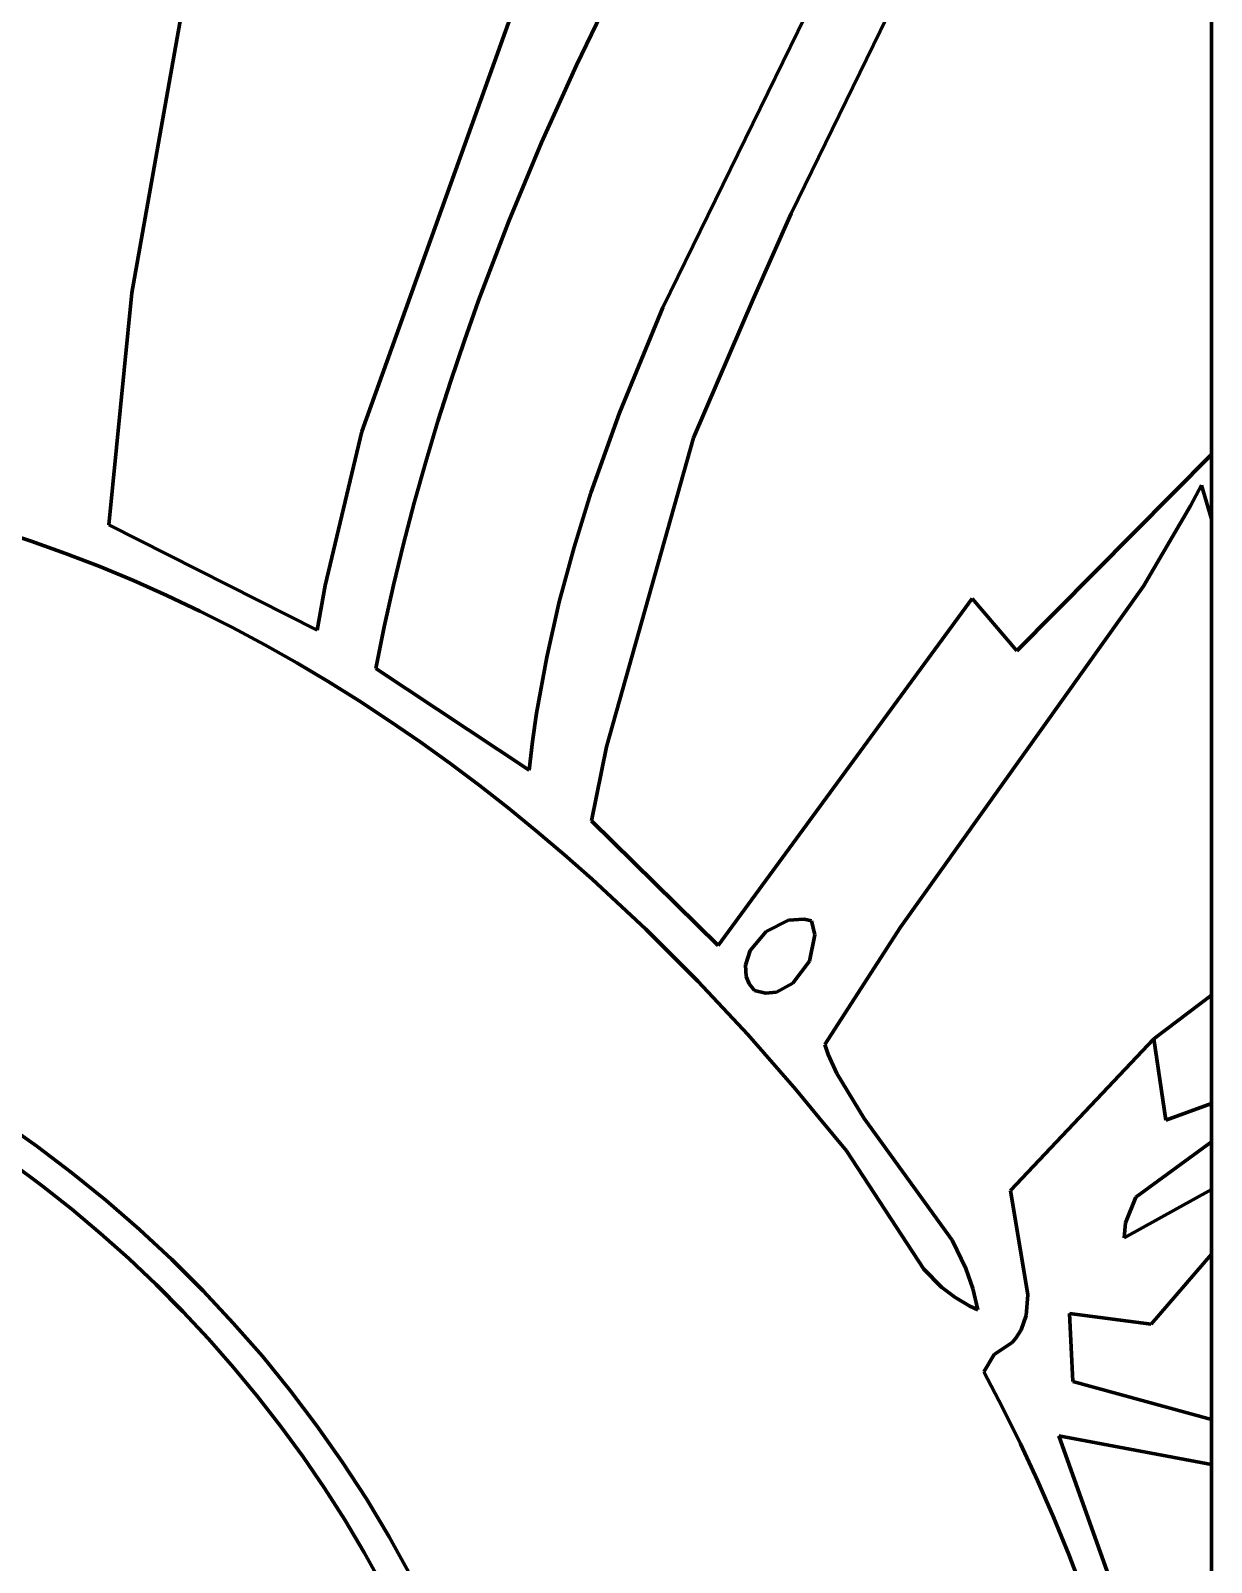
# Model space of a CAD drawing. Header units: millimetres. Extents: x 0 to 10.4, y 0 to 8.2.
# Drawn here: x 9.871 to 10.417, y 2.532 to 3.239 of the extents above; entities that cross this region are included whole.
import ezdxf

# ---------------------------------------------------------------- set-up
doc = ezdxf.new("R2010")
doc.units = ezdxf.units.MM
for name, color, linetype, lineweight in [('color#000000ff', 7, 'CONTINUOUS', 100), ('color#929292ff', 7, 'CONTINUOUS', 100), ('color#ffffffff', 7, 'CONTINUOUS', 100)]:
    doc.layers.add(name, color=color, linetype=linetype, lineweight=lineweight)

msp = doc.modelspace()

# ---------------------------------------------------------------- linework, layer by layer
at = {"layer": 'color#000000ff'}
for p, q in [((9.96748, 3.39617), (9.91801, 3.11804)), ((10.1405, 3.25869), (10.12336, 3.22331)), ((10.02418, 3.05413), (10.09485, 3.25097)), ((10.16323, 3.11132), (10.23253, 3.253)), ((10.26691, 3.24553), (10.2225, 3.15481)), ((10.12336, 3.22331), (10.10722, 3.1875)), ((10.10722, 3.1875), (10.09213, 3.15125)), ((10.09213, 3.15125), (10.07816, 3.11458)), ((10.2225, 3.15481), (10.205, 3.11521)), ((9.91801, 3.11804), (9.90735, 3.01095)), ((10.07816, 3.11458), (10.07161, 3.09609)), ((10.205, 3.11521), (10.17738, 3.05109)), ((10.14323, 3.06273), (10.16323, 3.11132)), ((10.07161, 3.09609), (10.06536, 3.0775)), ((10.06536, 3.0775), (10.05942, 3.0588)), ((10.05942, 3.0588), (10.0538, 3.04001)), ((10.13003, 3.02568), (10.14323, 3.06273)), ((10.00729, 2.98289), (10.02418, 3.05413)), ((10.17738, 3.05109), (10.13723, 2.90847)), ((10.32686, 2.95281), (10.41667, 3.04342)), ((10.41667, 3.04342), (10.41667, 3.01357)), ((10.0538, 3.04001), (10.0485, 3.02112)), ((10.41206, 3.0293), (10.40702, 3.01977)), ((10.41667, 3.01357), (10.41206, 3.0293)), ((10.0485, 3.02112), (10.04353, 3.00213)), ((10.12226, 3.00067), (10.13003, 3.02568)), ((10.40702, 3.01977), (10.38526, 2.98269)), ((9.8715, 3.00336), (9.85539, 3.00859)), ((9.90735, 3.01095), (10.00355, 2.96225)), ((9.88744, 2.99772), (9.8715, 3.00336)), ((10.04353, 3.00213), (10.03891, 2.98305)), ((10.11543, 2.97538), (10.12226, 3.00067)), ((9.90321, 2.99166), (9.88744, 2.99772)), ((9.91881, 2.9852), (9.90321, 2.99166)), ((9.93424, 2.97835), (9.91881, 2.9852)), ((10.00355, 2.96225), (10.00729, 2.98289)), ((10.03891, 2.98305), (10.03463, 2.96387)), ((10.38526, 2.98269), (10.2731, 2.82506)), ((9.94949, 2.97112), (9.93424, 2.97835)), ((10.10963, 2.94979), (10.11543, 2.97538)), ((10.1889, 2.81662), (10.30617, 2.97695)), ((10.30617, 2.97695), (10.32686, 2.95281)), ((9.96456, 2.96351), (9.94949, 2.97112)), ((9.97946, 2.95555), (9.96456, 2.96351)), ((10.03463, 2.96387), (10.0307, 2.9446)), ((9.99417, 2.94724), (9.97946, 2.95555)), ((10.00869, 2.93859), (9.99417, 2.94724)), ((10.0307, 2.9446), (10.1015, 2.89767)), ((10.10495, 2.9239), (10.10963, 2.94979)), ((10.02303, 2.92961), (10.00869, 2.93859)), ((10.03717, 2.92032), (10.02303, 2.92961)), ((10.10307, 2.91082), (10.10495, 2.9239)), ((10.05112, 2.91072), (10.03717, 2.92032)), ((10.06488, 2.90082), (10.05112, 2.91072)), ((10.1015, 2.89767), (10.10307, 2.91082)), ((10.13723, 2.90847), (10.1304, 2.87424)), ((10.07843, 2.89064), (10.06488, 2.90082)), ((10.09179, 2.88018), (10.07843, 2.89064)), ((10.10494, 2.86946), (10.09179, 2.88018)), ((10.1304, 2.87424), (10.1889, 2.81662)), ((10.11788, 2.85849), (10.10494, 2.86946)), ((10.13062, 2.84728), (10.11788, 2.85849)), ((10.15545, 2.82416), (10.13062, 2.84728)), ((10.17942, 2.8002), (10.15545, 2.82416)), ((10.21109, 2.82318), (10.20358, 2.8144)), ((10.22141, 2.82839), (10.21109, 2.82318)), ((10.22861, 2.82888), (10.22141, 2.82839)), ((10.23201, 2.82799), (10.22861, 2.82888)), ((10.23357, 2.82157), (10.23201, 2.82799)), ((10.2731, 2.82506), (10.23809, 2.77092)), ((10.23099, 2.80941), (10.23357, 2.82157)), ((10.20358, 2.8144), (10.2014, 2.80757)), ((10.22331, 2.79921), (10.23099, 2.80941)), ((10.2014, 2.80757), (10.20178, 2.80237)), ((10.20178, 2.80237), (10.20316, 2.79901)), ((10.2025, 2.77549), (10.17942, 2.8002)), ((10.20316, 2.79901), (10.20557, 2.79581)), ((10.20557, 2.79581), (10.21076, 2.79457)), ((10.21076, 2.79457), (10.21576, 2.79511)), ((10.21576, 2.79511), (10.22331, 2.79921)), ((10.22467, 2.7501), (10.2025, 2.77549)), ((10.32382, 2.70349), (10.39009, 2.77356)), ((10.39009, 2.77356), (10.3957, 2.73593)), ((10.23809, 2.77092), (10.23972, 2.76636)), ((10.23972, 2.76636), (10.24362, 2.75751)), ((10.24362, 2.75751), (10.25625, 2.73668)), ((10.23541, 2.73718), (10.22467, 2.7501)), ((10.3957, 2.73593), (10.41667, 2.74372)), ((10.41667, 2.74372), (10.41667, 2.72596)), ((9.85738, 2.73576), (9.87407, 2.72403)), ((10.24818, 2.72182), (10.23541, 2.73718)), ((10.25625, 2.73668), (10.2969, 2.68057)), ((9.87407, 2.72403), (9.89034, 2.71173)), ((10.41667, 2.72596), (10.38176, 2.70049)), ((10.28378, 2.66722), (10.24818, 2.72182)), ((9.87654, 2.70572), (9.86252, 2.7161)), ((9.89034, 2.71173), (9.90619, 2.69888)), ((9.89024, 2.69491), (9.87654, 2.70572)), ((10.33191, 2.65524), (10.32382, 2.70349)), ((10.37641, 2.68159), (10.41667, 2.70396)), ((10.41667, 2.70396), (10.41667, 2.67416)), ((9.90619, 2.69888), (9.92158, 2.68549)), ((10.38176, 2.70049), (10.377, 2.68852)), ((9.9036, 2.68369), (9.89024, 2.69491)), ((10.377, 2.68852), (10.37641, 2.68159)), ((9.91662, 2.67207), (9.9036, 2.68369)), ((9.92158, 2.68549), (9.93651, 2.67159)), ((10.2969, 2.68057), (10.30327, 2.66742)), ((9.92928, 2.66006), (9.91662, 2.67207)), ((9.93651, 2.67159), (9.95095, 2.65718)), ((10.29206, 2.65892), (10.28378, 2.66722)), ((10.30327, 2.66742), (10.30649, 2.65817)), ((10.41667, 2.67416), (10.3888, 2.64173)), ((9.94157, 2.64767), (9.92928, 2.66006)), ((9.95095, 2.65718), (9.96488, 2.64229)), ((10.29824, 2.65417), (10.29206, 2.65892)), ((10.30506, 2.65015), (10.29824, 2.65417)), ((10.30649, 2.65817), (10.30873, 2.64846)), ((10.33117, 2.64574), (10.33191, 2.65524)), ((9.95348, 2.63492), (9.94157, 2.64767)), ((10.30873, 2.64846), (10.30506, 2.65015)), ((10.3888, 2.64173), (10.35113, 2.64674)), ((10.35113, 2.64674), (10.35273, 2.61522)), ((9.96488, 2.64229), (9.97829, 2.62692)), ((10.3263, 2.63522), (10.32887, 2.63921)), ((10.32887, 2.63921), (10.33117, 2.64574)), ((9.96501, 2.62181), (9.95348, 2.63492)), ((10.31629, 2.6278), (10.32467, 2.63334)), ((10.32467, 2.63334), (10.3263, 2.63522)), ((9.97829, 2.62692), (9.99117, 2.6111)), ((10.31156, 2.61972), (10.31629, 2.6278)), ((9.97613, 2.60835), (9.96501, 2.62181)), ((10.32019, 2.60321), (10.31156, 2.61972)), ((9.99117, 2.6111), (10.00348, 2.59483)), ((10.35273, 2.61522), (10.41667, 2.5977)), ((9.98684, 2.59457), (9.97613, 2.60835)), ((10.32843, 2.5865), (10.32019, 2.60321)), ((10.41667, 2.5977), (10.41667, 2.57702)), ((9.99713, 2.58046), (9.98684, 2.59457)), ((10.00348, 2.59483), (10.01522, 2.57814)), ((10.41667, 2.57702), (10.34628, 2.59015)), ((10.34628, 2.59015), (10.41667, 2.39275)), ((10.33628, 2.56961), (10.32843, 2.5865)), ((10.00698, 2.56605), (9.99713, 2.58046)), ((10.01522, 2.57814), (10.02636, 2.56104)), ((10.34374, 2.55255), (10.33628, 2.56961)), ((10.01638, 2.55134), (10.00698, 2.56605)), ((10.02636, 2.56104), (10.03688, 2.54355)), ((10.02533, 2.53635), (10.01638, 2.55134)), ((10.35081, 2.53531), (10.34374, 2.55255)), ((10.03688, 2.54355), (10.04678, 2.52568)), ((10.0338, 2.52108), (10.02533, 2.53635)), ((10.35748, 2.51792), (10.35081, 2.53531))]:
    msp.add_line(p, q, dxfattribs=at)
at = {"layer": 'color#929292ff'}
for p, q in [((10.20358, 2.8144), (10.21109, 2.82318)), ((10.21109, 2.82318), (10.22141, 2.82839)), ((10.22141, 2.82839), (10.22861, 2.82888)), ((10.22861, 2.82888), (10.23201, 2.82799)), ((10.23201, 2.82799), (10.23357, 2.82157)), ((10.23357, 2.82157), (10.23099, 2.80941)), ((10.2014, 2.80757), (10.20358, 2.8144)), ((10.23099, 2.80941), (10.22331, 2.79921)), ((10.20178, 2.80237), (10.2014, 2.80757)), ((10.20316, 2.79901), (10.20178, 2.80237)), ((10.20557, 2.79581), (10.20316, 2.79901)), ((10.21076, 2.79457), (10.20557, 2.79581)), ((10.21576, 2.79511), (10.21076, 2.79457)), ((10.22331, 2.79921), (10.21576, 2.79511)), ((10.39009, 2.77356), (10.41667, 2.79366)), ((10.41667, 2.79366), (10.41667, 2.74372)), ((10.3957, 2.73593), (10.39009, 2.77356)), ((10.41667, 2.74372), (10.3957, 2.73593))]:
    msp.add_line(p, q, dxfattribs=at)
at = {"layer": 'color#ffffffff'}
for p, q in [((10.41667, 3.47453), (10.41667, 3.04342)), ((9.91801, 3.11804), (9.96748, 3.39617)), ((10.12336, 3.22331), (10.1405, 3.25869)), ((10.09485, 3.25097), (10.02418, 3.05413)), ((10.23253, 3.253), (10.16323, 3.11132)), ((10.2225, 3.15481), (10.26691, 3.24553)), ((10.10722, 3.1875), (10.12336, 3.22331)), ((10.09213, 3.15125), (10.10722, 3.1875)), ((10.07816, 3.11458), (10.09213, 3.15125)), ((10.205, 3.11521), (10.2225, 3.15481)), ((9.90735, 3.01095), (9.91801, 3.11804)), ((10.07161, 3.09609), (10.07816, 3.11458)), ((10.17738, 3.05109), (10.205, 3.11521)), ((10.16323, 3.11132), (10.14323, 3.06273)), ((10.06536, 3.0775), (10.07161, 3.09609)), ((10.05942, 3.0588), (10.06536, 3.0775)), ((10.0538, 3.04001), (10.05942, 3.0588)), ((10.14323, 3.06273), (10.13003, 3.02568)), ((10.02418, 3.05413), (10.00729, 2.98289)), ((10.13723, 2.90847), (10.17738, 3.05109)), ((10.41667, 3.04342), (10.32686, 2.95281)), ((10.0485, 3.02112), (10.0538, 3.04001)), ((10.40702, 3.01977), (10.41206, 3.0293)), ((10.41206, 3.0293), (10.41667, 3.01357)), ((10.04353, 3.00213), (10.0485, 3.02112)), ((10.13003, 3.02568), (10.12226, 3.00067)), ((10.38526, 2.98269), (10.40702, 3.01977)), ((9.85539, 3.00859), (9.8715, 3.00336)), ((10.00355, 2.96225), (9.90735, 3.01095)), ((10.41667, 3.01357), (10.41667, 2.79366)), ((9.8715, 3.00336), (9.88744, 2.99772)), ((10.03891, 2.98305), (10.04353, 3.00213)), ((10.12226, 3.00067), (10.11543, 2.97538)), ((9.88744, 2.99772), (9.90321, 2.99166)), ((9.90321, 2.99166), (9.91881, 2.9852)), ((9.91881, 2.9852), (9.93424, 2.97835)), ((10.00729, 2.98289), (10.00355, 2.96225)), ((10.03463, 2.96387), (10.03891, 2.98305)), ((10.2731, 2.82506), (10.38526, 2.98269)), ((9.93424, 2.97835), (9.94949, 2.97112)), ((10.11543, 2.97538), (10.10963, 2.94979)), ((10.30617, 2.97695), (10.1889, 2.81662)), ((10.32686, 2.95281), (10.30617, 2.97695)), ((9.94949, 2.97112), (9.96456, 2.96351)), ((9.96456, 2.96351), (9.97946, 2.95555)), ((10.0307, 2.9446), (10.03463, 2.96387)), ((9.97946, 2.95555), (9.99417, 2.94724)), ((9.99417, 2.94724), (10.00869, 2.93859)), ((10.1015, 2.89767), (10.0307, 2.9446)), ((10.10963, 2.94979), (10.10495, 2.9239)), ((10.00869, 2.93859), (10.02303, 2.92961)), ((10.02303, 2.92961), (10.03717, 2.92032)), ((10.10495, 2.9239), (10.10307, 2.91082)), ((10.03717, 2.92032), (10.05112, 2.91072)), ((10.05112, 2.91072), (10.06488, 2.90082)), ((10.10307, 2.91082), (10.1015, 2.89767)), ((10.1304, 2.87424), (10.13723, 2.90847)), ((10.06488, 2.90082), (10.07843, 2.89064)), ((10.07843, 2.89064), (10.09179, 2.88018)), ((10.09179, 2.88018), (10.10494, 2.86946)), ((10.1889, 2.81662), (10.1304, 2.87424)), ((10.10494, 2.86946), (10.11788, 2.85849)), ((10.11788, 2.85849), (10.13062, 2.84728)), ((10.13062, 2.84728), (10.15545, 2.82416)), ((10.15545, 2.82416), (10.17942, 2.8002)), ((10.23809, 2.77092), (10.2731, 2.82506)), ((10.17942, 2.8002), (10.2025, 2.77549)), ((10.41667, 2.79366), (10.39009, 2.77356)), ((10.2025, 2.77549), (10.22467, 2.7501)), ((10.39009, 2.77356), (10.32382, 2.70349)), ((10.23972, 2.76636), (10.23809, 2.77092)), ((10.24362, 2.75751), (10.23972, 2.76636)), ((10.25625, 2.73668), (10.24362, 2.75751)), ((10.22467, 2.7501), (10.23541, 2.73718)), ((9.87407, 2.72403), (9.85738, 2.73576)), ((10.23541, 2.73718), (10.24818, 2.72182)), ((10.2969, 2.68057), (10.25625, 2.73668)), ((9.89034, 2.71173), (9.87407, 2.72403)), ((10.38176, 2.70049), (10.41667, 2.72596)), ((10.41667, 2.72596), (10.41667, 2.70396)), ((10.24818, 2.72182), (10.28378, 2.66722)), ((9.86252, 2.7161), (9.87654, 2.70572)), ((9.90619, 2.69888), (9.89034, 2.71173)), ((9.87654, 2.70572), (9.89024, 2.69491)), ((10.32382, 2.70349), (10.33191, 2.65524)), ((10.41667, 2.70396), (10.37641, 2.68159)), ((9.92158, 2.68549), (9.90619, 2.69888)), ((10.377, 2.68852), (10.38176, 2.70049)), ((9.89024, 2.69491), (9.9036, 2.68369)), ((10.37641, 2.68159), (10.377, 2.68852)), ((9.9036, 2.68369), (9.91662, 2.67207)), ((9.93651, 2.67159), (9.92158, 2.68549)), ((10.30327, 2.66742), (10.2969, 2.68057)), ((9.91662, 2.67207), (9.92928, 2.66006)), ((9.95095, 2.65718), (9.93651, 2.67159)), ((10.28378, 2.66722), (10.29206, 2.65892)), ((10.30649, 2.65817), (10.30327, 2.66742)), ((10.3888, 2.64173), (10.41667, 2.67416)), ((10.41667, 2.67416), (10.41667, 2.5977)), ((9.92928, 2.66006), (9.94157, 2.64767)), ((9.96488, 2.64229), (9.95095, 2.65718)), ((10.29206, 2.65892), (10.29824, 2.65417)), ((10.29824, 2.65417), (10.30506, 2.65015)), ((10.30873, 2.64846), (10.30649, 2.65817)), ((10.33191, 2.65524), (10.33117, 2.64574)), ((9.94157, 2.64767), (9.95348, 2.63492)), ((10.30506, 2.65015), (10.30873, 2.64846)), ((10.35273, 2.61522), (10.35113, 2.64674)), ((10.35113, 2.64674), (10.3888, 2.64173)), ((9.97829, 2.62692), (9.96488, 2.64229)), ((10.32887, 2.63921), (10.3263, 2.63522)), ((10.33117, 2.64574), (10.32887, 2.63921)), ((9.95348, 2.63492), (9.96501, 2.62181)), ((10.32467, 2.63334), (10.31629, 2.6278)), ((10.3263, 2.63522), (10.32467, 2.63334)), ((9.99117, 2.6111), (9.97829, 2.62692)), ((10.31629, 2.6278), (10.31156, 2.61972)), ((9.96501, 2.62181), (9.97613, 2.60835)), ((10.31156, 2.61972), (10.32019, 2.60321)), ((10.00348, 2.59483), (9.99117, 2.6111)), ((10.41667, 2.5977), (10.35273, 2.61522)), ((9.97613, 2.60835), (9.98684, 2.59457)), ((10.32019, 2.60321), (10.32843, 2.5865)), ((9.98684, 2.59457), (9.99713, 2.58046)), ((10.01522, 2.57814), (10.00348, 2.59483)), ((10.34628, 2.59015), (10.41667, 2.57702)), ((10.41667, 2.39275), (10.34628, 2.59015)), ((10.32843, 2.5865), (10.33628, 2.56961)), ((9.99713, 2.58046), (10.00698, 2.56605)), ((10.02636, 2.56104), (10.01522, 2.57814)), ((10.41667, 2.57702), (10.41667, 2.39275)), ((10.33628, 2.56961), (10.34374, 2.55255)), ((10.00698, 2.56605), (10.01638, 2.55134)), ((10.03688, 2.54355), (10.02636, 2.56104)), ((10.01638, 2.55134), (10.02533, 2.53635)), ((10.34374, 2.55255), (10.35081, 2.53531)), ((10.04678, 2.52568), (10.03688, 2.54355)), ((10.02533, 2.53635), (10.0338, 2.52108)), ((10.35081, 2.53531), (10.35748, 2.51792))]:
    msp.add_line(p, q, dxfattribs=at)

doc.saveas('drawing.dxf')
